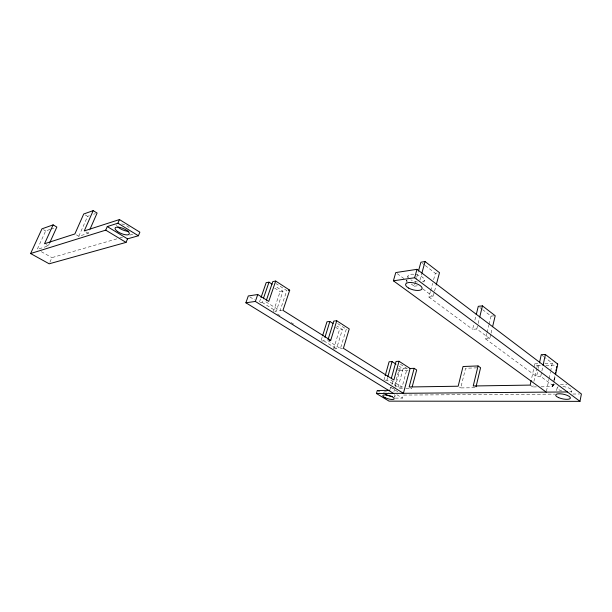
<?xml version="1.0" encoding="UTF-8"?>
<svg xmlns="http://www.w3.org/2000/svg" width="612" height="612" viewBox="0 0 612 612"><rect width="100%" height="100%" fill="white"/><g stroke="black" fill="none" stroke-linecap="round" stroke-linejoin="round"><path stroke-width="0.46" stroke-dasharray="3.06 2.29" d="M571.501 392.445L571.868 390.601M556.583 390.594L557.142 387.855M552.705 386.401L553.225 383.862M553.745 381.33L554.786 376.273M541.062 386.83L552.682 386.669L553.332 383.495M553.99 380.327L554.916 375.814M552.682 386.669A7.489 2.41 11.9 0 1 553.263 385.751L554.212 381.131M554.403 380.213L555.352 375.592A7.451 2.479 11.7 0 0 554.763 376.541M546.447 391.213L548.903 379.409M549.086 378.507L550.402 372.195M550.586 371.293L552.276 363.176L544.917 357.515M553.263 385.751L540.725 376.441L541.697 371.867M541.888 370.956L542.852 366.381M536.433 386.891L532.731 386.945L533.129 385.093M533.916 381.406L536.686 368.485M536.885 367.567L537.282 365.724L534.766 363.826L531.377 379.547M540.725 376.441L536.563 376.541L538.124 369.258M538.315 368.348L539.287 363.796M486.892 333.425L485.576 338.895L489.761 338.612L490.847 334.037M491.069 333.119L492.155 328.545M487.106 332.515L488.858 325.224M489.072 324.306L491.046 316.106L482.792 309.764M474.858 387.733L460.744 387.924L465.571 368.248L476.832 367.85M489.761 338.612L476.794 328.988L477.926 324.368M478.156 323.442L479.51 317.896M476.794 328.988L472.609 329.317L473.971 323.794M474.881 320.114L476.021 315.509M430.397 291.564L428.92 297.05L433.097 296.552L434.329 291.962M434.574 291.044L436.05 285.536M430.649 290.654L432.623 283.341M433.61 279.684L435.339 273.289L439.5 272.684M395.26 398.129L402.398 398.106L403.216 395.069L554.717 394.136M385.407 380.205L386.891 380.167L398.098 387.159L402.084 387.09L407.102 368.592L399.988 363.979M394.755 385.193L398.764 370.612L410.078 370.206M423.902 282.04L424.407 280.204M393.921 391.619L394.648 388.964M395.13 387.205L400.164 368.852L398.58 367.835M394.656 397.295L395.046 395.857M398.098 387.159L403.124 368.745L399.169 366.19M419.893 280.296L421.622 274.046M389.982 389.576L390.617 387.274L393.753 388.842M391.963 384.52L392.973 380.871M411.287 284.029L414.24 286.209L416.466 278.208M416.711 277.32L418.195 271.988M383.931 380.243L384.917 376.717M386.891 380.167L387.625 377.52M406.085 282.675L407.898 276.264M327.749 340.563L340.433 348.503L346.293 329.18L347.777 329.042M334.313 348.909L336.508 348.763L342.368 329.531L336.906 326.005M333.586 348.955L339.453 329.799L342.368 329.531M321.66 341.037L323.84 340.869L324.666 338.222M321.208 340.218L322.31 336.699M265.853 301.823L280.067 310.712L286.814 290.616L275.928 283.563M274.803 311.37L276.226 311.194L282.974 291.197L275.216 286.187M273.38 311.546L280.128 291.626L282.974 291.197M260.161 302.611L262.043 302.351L263.259 298.84M259.519 301.869L260.727 298.381M76.446 234.878L78.81 236.263L88.235 233.287L89.712 229.913M78.81 236.263L87.6 216.35L89.321 215.753M49.878 262.265L51.959 257.629L118.805 238.282M49.962 229.454L45.655 230.953L37.21 249.398L48.31 245.894L49.473 243.324M50.819 229.156L55.126 227.656M93.644 214.246L95.365 213.649M119.722 238.014L122.469 237.219M129.79 235.1L133.454 234.036M414.24 286.209L418.409 285.659M280.067 310.712L282.239 310.445M491.046 316.106L494.374 315.807M340.433 348.503L342.666 348.358M397.027 368.967L400.164 368.852M403.124 368.745L407.102 368.592M534.766 363.826L539.371 363.658M544.902 363.452L552.276 363.176M537.282 365.724L542.01 365.555M545.789 365.418L556.186 365.05M551.932 384.757L555.696 384.696M560.408 384.627L567.003 384.52M399.422 388.758L405.09 388.681M406.039 388.674L411.708 388.597L410.43 387.786M572.824 394.029L579.495 393.99M41.302 251.685L51.959 257.629M46.03 244.601L48.31 245.894M43.444 229.684L45.655 230.953M85.848 231.872L88.235 233.287M377.306 390.487L380.457 392.399M85.275 214.942L87.6 216.35M396.874 394.709L402.398 398.106M390.617 387.274L398.496 392.147M249.849 296.927L254.538 299.834M277.412 314.048L280.633 316.052M291.113 322.562L294.334 324.567M262.043 302.351L276.226 311.194M323.84 340.869L336.508 348.763M390.869 380.075L402.084 387.09M397.502 369.801L398.764 370.612M274.704 288.137L280.128 291.626M335.552 327.29L339.453 329.799M337.702 323.61L345.512 328.675M459.459 387.075L460.744 387.924M530.183 385.093L532.731 386.945M397.249 273.663L405.373 279.661M406.116 280.212L407.592 281.298M428.92 297.05L472.609 329.317M485.576 338.895L536.563 376.541M422.816 288.925L433.097 296.552M422.357 263.313L424.521 264.973M425.241 265.531L435.339 273.289M479.785 307.453L482.042 309.19M541.23 354.685L544.175 356.949M408.449 277.825A8.507 3.511 14.9 0 1 411.945 274.168A8.507 3.511 14.9 0 1 422.494 277.267A8.507 3.511 14.9 0 1 422.425 281.925M417.415 282.048A8.507 3.511 14.9 0 1 410.843 279.814M562.941 386.516A7.505 2.41 11.9 0 1 570.935 389.217A7.505 2.41 11.9 0 1 569.81 391.902M561.686 390.946A7.505 2.41 11.9 0 1 558.297 386.723M394.411 394.648A5.959 1.698 16 0 1 394.419 396.308M383.632 392.476A5.959 1.698 16 0 1 388.85 392.269M116.884 225.782A7.673 2.723 23 0 1 116.578 224.841M121.689 223.877A7.673 2.723 23 0 1 130.348 228.75"/><path stroke-width="0.92" d="M389.767 390.341L377.306 390.487L376.449 393.524L389.079 401.143L579.977 401.357L581.4 393.975L416.986 269.334L395.773 272.57L393.394 280.801L546.256 392.131M555.359 373.649L555.658 372.211M555.948 370.765L556.247 369.327M556.545 367.888L556.836 366.45M555.535 374.705L557.723 364.041L545.369 354.493L541.23 354.685L539.486 362.885M543.051 365.471L545.369 354.493M531.178 380.473L530.183 385.093L473.237 385.981L478.056 365.945L463.039 366.504L458.174 386.218L409.153 386.983L414.156 368.332L410.109 368.478L399.039 361.279L396.033 361.424L391.359 378.3M476.021 386.807L480.581 367.72L478.056 365.945M492.591 326.716L495.207 315.731L482.455 305.878L478.286 306.306L476.243 314.591M479.739 316.97L482.455 305.878M412.182 386.822L416.68 369.977L414.156 368.332M436.295 284.618L439.5 272.684L425.072 261.538L420.918 262.204L418.447 271.093M410.109 368.478L403.407 393.302L255.342 301.441L245.886 302.779L248.288 295.956L257.751 294.525L268.737 301.418L275.698 281.069L289.713 290.18L282.966 310.353L330.709 340.333L336.753 320.772L349.261 328.912L343.409 348.305L393.883 379.998L399.039 361.279M421.867 273.151L425.072 261.538M385.162 375.837L389.11 361.746L392.062 361.608L396.01 364.155M393.394 280.801L414.638 277.756L416.986 269.334M387.878 376.632L392.062 361.608M328.024 339.683L333.792 321.07L336.753 320.772M324.941 337.342L329.883 321.476L333.005 323.488M322.585 335.827L326.976 321.774L329.883 321.476M266.457 300.056L272.814 281.551L275.698 281.069M263.558 297.968L269.005 282.178L272.111 284.182M261.033 297.501L266.174 282.652L269.005 282.178M255.342 301.441L257.751 294.525M49.863 242.467L56.847 227.06L53.114 224.879L41.968 228.834L30.6 253.536L105.738 230.143L107.284 226.57L127.525 238.856L138.381 235.773L139.865 232.185L119.47 219.563L84.257 230.923L93.177 210.643L97.094 213.045L90.079 229.072M30.6 253.536L49.182 263.803L126.041 242.398L127.525 238.856M107.284 226.57L117.925 223.196L119.47 219.563M53.114 224.879L44.515 243.744L74.871 233.952L83.722 214.001L93.177 210.643M288.26 290.402L289.713 290.18M329.233 340.448L330.709 340.333M376.449 393.524L567.408 391.955M105.738 230.143L126.041 242.398M117.925 223.196L138.381 235.773M245.886 302.779L393.432 393.386M414.638 277.756L579.977 401.357M557.226 364.553A7.42 2.547 11.5 0 1 557.723 364.041M392.56 396.454A5.959 1.698 16 0 1 385.353 394.38M128.795 231.321A7.673 2.723 23 0 1 117.818 226.922M385.055 397.685A5.967 1.683 16 0 0 394.22 398.902A5.967 1.683 16 0 0 386.248 395A5.967 1.683 16 0 0 385.055 397.685M408.678 288.091A8.537 3.45 15 0 0 422.051 288.818A8.537 3.45 15 0 0 410.836 282.492A8.537 3.45 15 0 0 408.678 288.091M558.695 397.67A7.528 2.364 12 0 0 570.376 398.205A7.528 2.364 12 0 0 560.034 393.776A7.528 2.364 12 0 0 558.695 397.67M117.535 231.497A7.681 2.7 23 0 0 129.231 234.09A7.681 2.7 23 0 0 119.845 227.404A7.681 2.7 23 0 0 117.535 231.497"/></g></svg>
